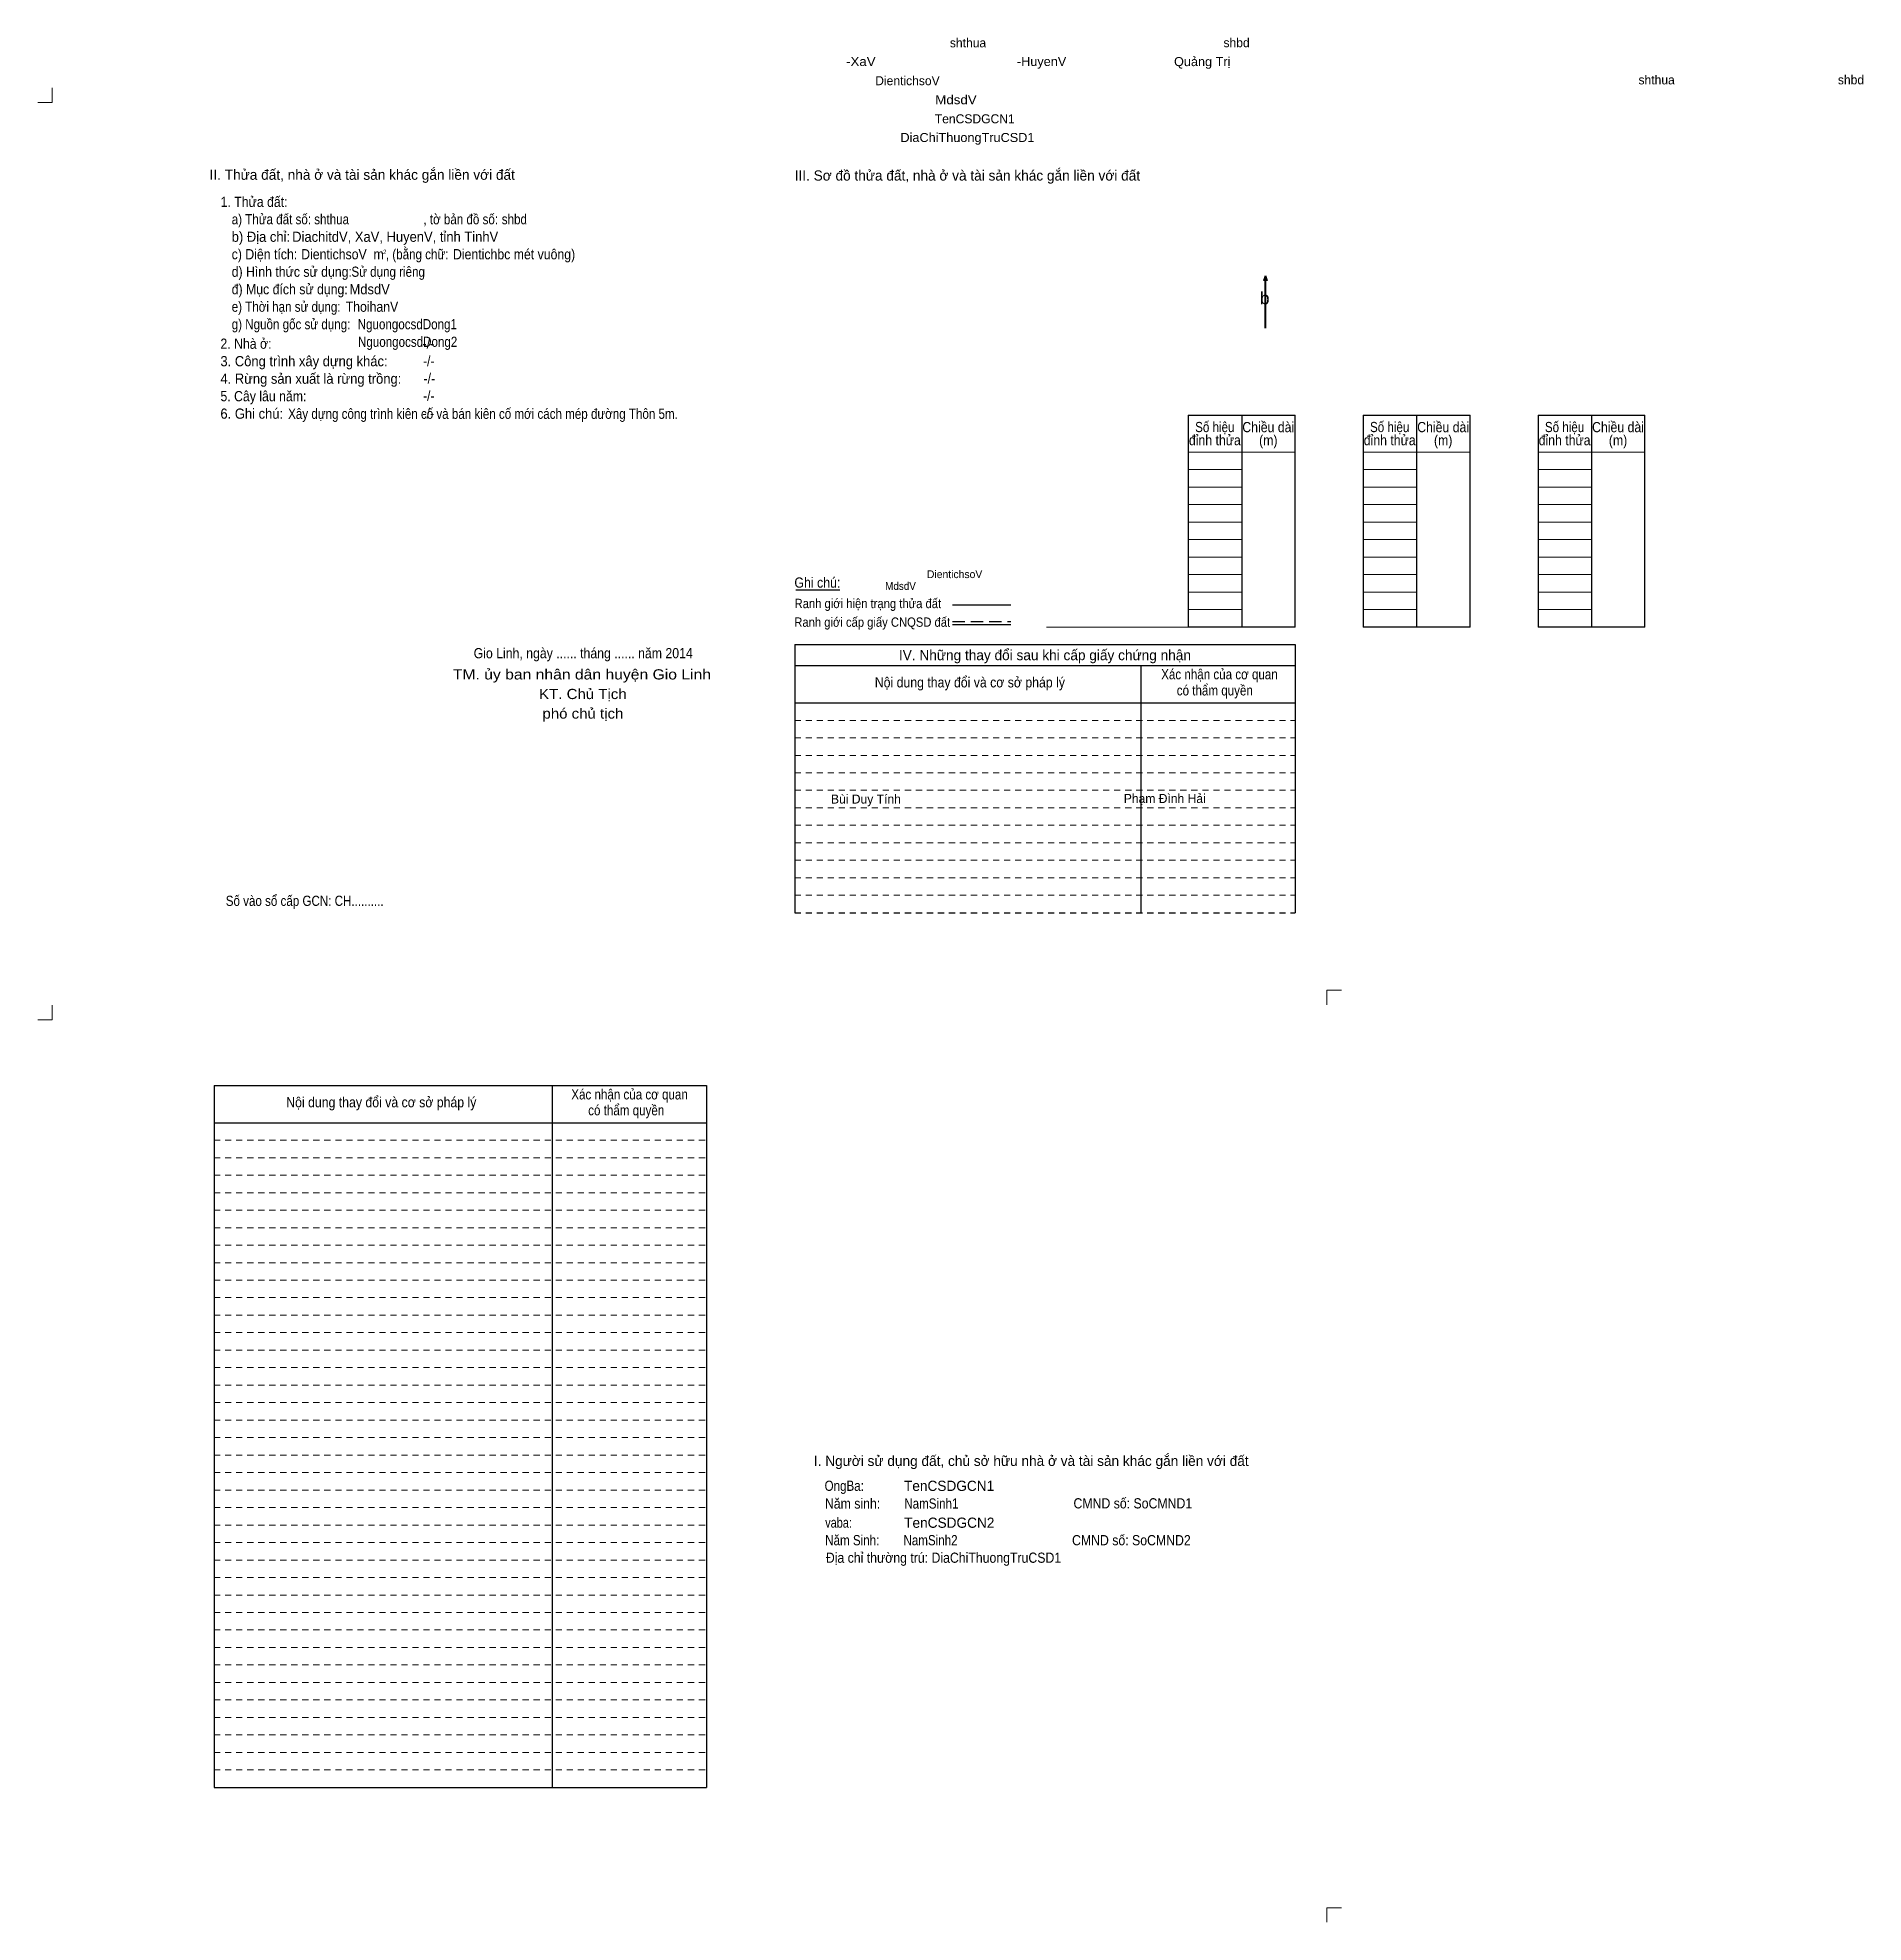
# Model space of a CAD drawing. Header units: metres. Extents: x 1377 to 2003, y 646 to 1292.
import ezdxf
from ezdxf.enums import TextEntityAlignment as Align

# ---------------------------------------------------------------- set-up
doc = ezdxf.new("R2010")
doc.units = ezdxf.units.M
doc.header["$LTSCALE"] = 1.4
doc.linetypes.add('MEDIUM_DASHED', pattern=[4.5, 3, -1.5])
doc.linetypes.add('SHORT_DASHED', pattern=[2.7, 1.5, -1.2])
doc.layers.add('2', color=7, linetype='Continuous', lineweight=13)
doc.layers.add('3', color=7, linetype='Continuous', lineweight=13)
doc.layers.add('6', color=7, linetype='Continuous')

msp = doc.modelspace()

# ---------------------------------------------------------------- linework, layer by layer
at = {"layer": '2'}
for points in [[(1381.72, 1274.9), (1381.72, 1269.9), (1376.72, 1269.9)], [(1824.01, 965.32), (1819.01, 965.32), (1819.01, 960.32)], [(1381.72, 960.15), (1381.72, 955.15), (1376.72, 955.15)], [(1824.01, 650.57), (1819.01, 650.57), (1819.01, 645.57)]]:
    msp.add_lwpolyline(points, dxfattribs=at)
at = {"layer": '3', "lineweight": 40}
msp.add_line((1797.97, 1192.43), (1797.97, 1208.81), dxfattribs=at)
at = {"layer": '3', "lineweight": 25}
for p, q in [((1771.5, 1162.6), (1771.5, 1089.9)), ((1771.5, 1162.6), (1808.18, 1162.6)), ((1789.84, 1162.6), (1789.84, 1089.9)), ((1808.18, 1089.9), (1808.18, 1162.6)), ((1831.5, 1162.6), (1831.5, 1089.9)), ((1831.5, 1162.6), (1868.18, 1162.6)), ((1849.84, 1162.6), (1849.84, 1089.9)), ((1868.18, 1089.9), (1868.18, 1162.6)), ((1891.5, 1162.6), (1891.5, 1089.9)), ((1891.5, 1162.6), (1928.18, 1162.6)), ((1909.84, 1162.6), (1909.84, 1089.9)), ((1928.18, 1089.9), (1928.18, 1162.6)), ((1636.89, 1102.67), (1651.97, 1102.67)), ((1690.59, 1097.51), (1710.59, 1097.51)), ((1690.59, 1090.82), (1710.59, 1090.82)), ((1808.18, 1089.9), (1771.5, 1089.9)), ((1868.18, 1089.9), (1831.5, 1089.9)), ((1928.18, 1089.9), (1891.5, 1089.9)), ((1636.46, 1083.87), (1808.18, 1083.87)), ((1636.46, 1083.87), (1636.46, 991.89)), ((1808.18, 1083.87), (1808.18, 991.89)), ((1636.46, 1076.69), (1808.18, 1076.69)), ((1755.2, 1076.69), (1755.2, 991.89)), ((1636.46, 1063.89), (1808.18, 1063.89)), ((1437.27, 932.65), (1437.27, 691.85)), ((1437.27, 932.65), (1606.24, 932.65)), ((1553.26, 932.65), (1553.26, 691.85)), ((1606.24, 932.65), (1606.24, 691.85)), ((1437.27, 919.85), (1606.24, 919.85)), ((1437.27, 691.85), (1606.24, 691.85))]:
    msp.add_line(p, q, dxfattribs=at)
at = {"layer": '3'}
for p, q in [((1771.5, 1149.9), (1808.18, 1149.9)), ((1831.5, 1149.9), (1868.18, 1149.9)), ((1891.5, 1149.9), (1928.18, 1149.9)), ((1771.5, 1143.9), (1789.84, 1143.9)), ((1771.5, 1137.9), (1789.84, 1137.9)), ((1831.5, 1143.9), (1849.84, 1143.9)), ((1831.5, 1137.9), (1849.84, 1137.9)), ((1891.5, 1143.9), (1909.84, 1143.9)), ((1891.5, 1137.9), (1909.84, 1137.9)), ((1771.5, 1131.9), (1789.84, 1131.9)), ((1831.5, 1131.9), (1849.84, 1131.9)), ((1891.5, 1131.9), (1909.84, 1131.9)), ((1771.5, 1125.9), (1789.84, 1125.9)), ((1831.5, 1125.9), (1849.84, 1125.9)), ((1891.5, 1125.9), (1909.84, 1125.9)), ((1771.5, 1119.9), (1789.84, 1119.9)), ((1831.5, 1119.9), (1849.84, 1119.9)), ((1891.5, 1119.9), (1909.84, 1119.9)), ((1771.5, 1113.9), (1789.84, 1113.9)), ((1831.5, 1113.9), (1849.84, 1113.9)), ((1891.5, 1113.9), (1909.84, 1113.9)), ((1771.5, 1107.9), (1789.84, 1107.9)), ((1831.5, 1107.9), (1849.84, 1107.9)), ((1891.5, 1107.9), (1909.84, 1107.9)), ((1771.5, 1101.9), (1789.84, 1101.9)), ((1831.5, 1101.9), (1849.84, 1101.9)), ((1891.5, 1101.9), (1909.84, 1101.9)), ((1771.5, 1095.9), (1789.84, 1095.9)), ((1831.5, 1095.9), (1849.84, 1095.9)), ((1891.5, 1095.9), (1909.84, 1095.9)), ((1808.18, 1089.9), (1722.84, 1089.9))]:
    msp.add_line(p, q, dxfattribs=at)
at = {"layer": '3', "linetype": 'MEDIUM_DASHED', "lineweight": 25}
msp.add_line((1690.59, 1091.82), (1710.59, 1091.82), dxfattribs=at)
at = {"layer": '3', "linetype": 'SHORT_DASHED'}
for p, q in [((1636.46, 1057.89), (1808.18, 1057.89)), ((1636.46, 1051.89), (1808.18, 1051.89)), ((1636.46, 1045.89), (1808.18, 1045.89)), ((1636.46, 1039.89), (1808.18, 1039.89)), ((1636.46, 1033.89), (1808.18, 1033.89)), ((1636.46, 1027.89), (1808.18, 1027.89)), ((1636.46, 1021.89), (1808.18, 1021.89)), ((1636.46, 1015.89), (1808.18, 1015.89)), ((1636.46, 1009.89), (1808.18, 1009.89)), ((1636.46, 1003.89), (1808.18, 1003.89)), ((1636.46, 997.89), (1808.18, 997.89)), ((1437.27, 913.85), (1606.24, 913.85)), ((1437.27, 907.85), (1606.24, 907.85)), ((1437.27, 907.85), (1606.24, 907.85)), ((1437.27, 901.85), (1606.24, 901.85)), ((1437.27, 895.85), (1606.24, 895.85)), ((1437.27, 889.85), (1606.24, 889.85)), ((1437.27, 883.85), (1606.24, 883.85)), ((1437.27, 877.85), (1606.24, 877.85)), ((1437.27, 871.85), (1606.24, 871.85)), ((1437.27, 865.85), (1606.24, 865.85)), ((1437.27, 859.85), (1606.24, 859.85)), ((1437.27, 853.85), (1606.24, 853.85)), ((1437.27, 847.85), (1606.24, 847.85)), ((1437.27, 841.85), (1606.24, 841.85)), ((1437.27, 835.85), (1606.24, 835.85)), ((1437.27, 829.85), (1606.24, 829.85)), ((1437.27, 823.85), (1606.24, 823.85)), ((1437.27, 817.85), (1606.24, 817.85)), ((1437.27, 811.85), (1606.24, 811.85)), ((1437.27, 805.85), (1606.24, 805.85)), ((1437.27, 799.85), (1606.24, 799.85)), ((1437.27, 793.85), (1606.24, 793.85)), ((1437.27, 787.85), (1606.24, 787.85)), ((1437.27, 781.85), (1606.24, 781.85)), ((1437.27, 775.85), (1606.24, 775.85)), ((1437.27, 769.85), (1606.24, 769.85)), ((1437.27, 763.85), (1606.24, 763.85)), ((1437.27, 757.85), (1606.24, 757.85)), ((1437.27, 751.85), (1606.24, 751.85)), ((1437.27, 745.85), (1606.24, 745.85)), ((1437.27, 739.85), (1606.24, 739.85)), ((1437.27, 733.85), (1606.24, 733.85)), ((1437.27, 727.85), (1606.24, 727.85)), ((1437.27, 721.85), (1606.24, 721.85)), ((1437.27, 715.85), (1606.24, 715.85)), ((1437.27, 709.85), (1606.24, 709.85)), ((1437.27, 703.85), (1606.24, 703.85)), ((1437.27, 697.85), (1606.24, 697.85))]:
    msp.add_line(p, q, dxfattribs=at)
at = {"layer": '3', "linetype": 'SHORT_DASHED', "lineweight": 25}
msp.add_line((1636.46, 991.89), (1808.18, 991.89), dxfattribs=at)
at = {"layer": '3', "lineweight": 25}
for points in [[(1797.42, 1208.81), (1797.97, 1210.53), (1798.51, 1208.81)], [(1797.44, 1208.82), (1797.97, 1210.5), (1798.5, 1208.82)], [(1797.46, 1208.83), (1797.97, 1210.45), (1798.47, 1208.83)], [(1797.47, 1208.84), (1797.97, 1210.42), (1798.46, 1208.84)], [(1797.48, 1208.85), (1797.97, 1210.38), (1798.45, 1208.85)], [(1797.5, 1208.86), (1797.97, 1210.34), (1798.43, 1208.86)], [(1797.52, 1208.88), (1797.97, 1210.3), (1798.41, 1208.88)], [(1797.54, 1208.89), (1797.97, 1210.27), (1798.39, 1208.89)], [(1797.55, 1208.9), (1797.97, 1210.22), (1798.38, 1208.9)], [(1797.56, 1208.91), (1797.97, 1210.19), (1798.37, 1208.91)], [(1797.59, 1208.92), (1797.97, 1210.15), (1798.35, 1208.92)], [(1797.6, 1208.93), (1797.97, 1210.11), (1798.33, 1208.93)], [(1797.61, 1208.94), (1797.97, 1210.07), (1798.32, 1208.94)], [(1797.63, 1208.96), (1797.97, 1210.04), (1798.3, 1208.96)], [(1797.64, 1208.97), (1797.97, 1209.99), (1798.29, 1208.97)], [(1797.65, 1208.98), (1797.97, 1209.96), (1798.28, 1208.98)], [(1797.68, 1208.99), (1797.97, 1209.91), (1798.25, 1208.99)], [(1797.69, 1209), (1797.97, 1209.88), (1798.24, 1209)], [(1797.71, 1209.01), (1797.97, 1209.84), (1798.22, 1209.01)], [(1797.72, 1209.02), (1797.97, 1209.8), (1798.21, 1209.02)], [(1797.73, 1209.04), (1797.97, 1209.76), (1798.2, 1209.04)], [(1797.76, 1209.05), (1797.97, 1209.73), (1798.17, 1209.05)], [(1797.77, 1209.06), (1797.97, 1209.68), (1798.16, 1209.06)], [(1797.78, 1209.07), (1797.97, 1209.65), (1798.15, 1209.07)], [(1797.8, 1209.08), (1797.97, 1209.61), (1798.13, 1209.08)], [(1797.82, 1209.09), (1797.97, 1209.57), (1798.12, 1209.09)], [(1797.83, 1209.11), (1797.97, 1209.53), (1798.1, 1209.11)], [(1797.85, 1209.12), (1797.97, 1209.5), (1798.08, 1209.12)], [(1797.86, 1209.13), (1797.97, 1209.45), (1798.07, 1209.13)], [(1797.87, 1209.14), (1797.97, 1209.42), (1798.06, 1209.14)], [(1797.9, 1209.15), (1797.97, 1209.38), (1798.03, 1209.15)], [(1797.91, 1209.16), (1797.97, 1209.34), (1798.02, 1209.16)], [(1797.93, 1209.17), (1797.97, 1209.3), (1798, 1209.17)], [(1797.94, 1209.19), (1797.97, 1209.27), (1797.99, 1209.19)], [(1797.95, 1209.2), (1797.97, 1209.22), (1797.98, 1209.2)]]:
    msp.add_lwpolyline(points, close=True, dxfattribs=at)

# ---------------------------------------------------------------- texts
at = {"layer": '3'}
for s, p in [('II. Thửa đất, nhà ở và tài sản khác gắn liền với đất', (1435.69, 1243.33)), ('III. Sơ đồ thửa đất, nhà ở và tài sản khác gắn liền với đất', (1636.46, 1243.06))]:
    msp.add_text(s, height=3.5, dxfattribs=at).set_placement(p)
for s, height, width, p in [('1. Thửa đất:', 3.5, 0.9, (1439.49, 1234.02)), ('a) Thửa đất số:', 3.5, 0.85, (1443.29, 1228.05)), (', tờ bản đồ số:', 3.5, 0.85, (1509.06, 1228.05)), ('b) Địa chỉ:', 3.5, 0.95, (1443.29, 1222.05)), ('c) Diện tích:', 3.5, 0.9, (1443.29, 1216.05)), ('m', 3.5, 0.9, (1491.94, 1216.05)), ('2', 1.5, 0.8, (1495.24, 1217.87)), (', (bằng chữ:', 3.5, 0.85, (1496.19, 1216.05)), ('d) Hình thức sử dụng:', 3.5, 0.9, (1443.29, 1210.05)), ('Sử dụng riêng', 3.5, 0.85, (1484.37, 1210.05)), ('đ) Mục đích sử dụng:', 3.5, 0.9, (1443.29, 1204.05)), ('b', 4.26, 1.05, (1796.05, 1200.61)), ('e) Thời hạn sử dụng:', 3.5, 0.85, (1443.29, 1198.05)), ('g) Nguồn gốc sử dụng:', 3.5, 0.85, (1443.29, 1192.05)), ('3. Công trình xây dựng khác:', 3.5, 0.95, (1439.42, 1179.36)), ('2. Nhà ở:', 3.5, 0.9, (1439.42, 1185.36)), ('-/-', 3.5, 0.9, (1508.79, 1185.43)), ('-/-', 3.5, 0.9, (1508.91, 1179.43)), ('4. Rừng sản xuất là rừng trồng:', 3.5, 0.95, (1439.42, 1173.36)), ('-/-', 3.5, 0.9, (1509.1, 1173.43)), ('5. Cây lâu năm:', 3.5, 0.9, (1439.42, 1167.36)), ('-/-', 3.5, 0.9, (1508.91, 1167.45)), ('6. Ghi chú:', 3.5, 0.95, (1439.42, 1161.36)), ('-/-', 3.5, 0.9, (1508.76, 1161.44)), ('Ranh giới hiện trạng thửa đất', 3.2, 0.9, (1636.42, 1096.39)), ('Ranh giới cấp giấy CNQSD đất', 3.2, 0.9, (1636.32, 1089.99)), ('Xác nhận của cơ quan', 3.5, 0.85, (1762.2, 1071.96)), ('Số vào sổ cấp GCN: CH..........', 3.5, 0.85, (1441.25, 994.24)), ('Xác nhận của cơ quan', 3.5, 0.85, (1559.8, 927.85))]:
    msp.add_text(s, height=height, dxfattribs=dict(at, width=width)).set_placement(p)
for s, height, width, p in [('Số hiệu', 3.5, 0.85, (1780.6, 1156.77)), ('Chiều dài', 3.5, 0.9, (1798.94, 1156.74)), ('Số hiệu', 3.5, 0.85, (1840.6, 1156.77)), ('Chiều dài', 3.5, 0.9, (1858.94, 1156.74)), ('Số hiệu', 3.5, 0.85, (1900.6, 1156.77)), ('Chiều dài', 3.5, 0.9, (1918.94, 1156.74)), ('đỉnh thửa', 3.5, 0.9, (1780.61, 1152.27)), ('(m)', 3.5, 0.9, (1798.95, 1152.24)), ('đỉnh thửa', 3.5, 0.9, (1840.61, 1152.27)), ('(m)', 3.5, 0.9, (1858.95, 1152.24)), ('đỉnh thửa', 3.5, 0.9, (1900.61, 1152.27)), ('(m)', 3.5, 0.9, (1918.95, 1152.24)), ('Ghi chú:', 3.52, 0.9, (1644.24, 1103.4)), ('Gio Linh, ngày ...... tháng ...... năm 2014', 3.5, 0.9, (1563.89, 1079.19)), ('TM. ủy ban nhân dân huyện Gio Linh', 3.5, 1.15, (1563.45, 1071.92)), ('Nội dung thay đổi và cơ sở pháp lý', 3.5, 0.9, (1696.56, 1069.19)), ('KT. Chủ Tịch', 3.5, 1.1, (1563.79, 1065.19)), ('có thẩm quyền', 3.5, 0.85, (1780.6, 1066.44)), ('phó chủ tịch', 3.5, 1.1, (1563.79, 1058.49)), ('Nội dung thay đổi và cơ sở pháp lý', 3.5, 0.9, (1494.62, 925.15)), ('có thẩm quyền', 3.5, 0.85, (1578.65, 922.4))]:
    msp.add_text(s, height=height, dxfattribs=dict(at, width=width)).set_placement(p, align=Align.CENTER)
for s, p in [('IV. Những thay đổi sau khi cấp giấy chứng nhận', (1722.32, 1078.53)), ('I. Người sử dụng đất, chủ sở hữu nhà ở và tài sản khác gắn liền với đất', (1717.62, 802.11))]:
    msp.add_text(s, height=3.5, dxfattribs=at).set_placement(p, align=Align.CENTER)
at = {"layer": '6'}
for s, height, p in [('shthua', 3.1, (1689.7, 1288.77)), ('shbd', 3.1, (1783.57, 1288.81)), ('DientichsoV', 3.1, (1664.08, 1275.77)), ('shthua', 3.1, (1925.97, 1276.06)), ('shbd', 3.1, (1994.38, 1276.08)), ('TenCSDGCN1', 3.1, (1684.53, 1262.7)), ('Bùi Duy Tính', 3.1, (1648.91, 1029.35)), ('Phạm Đình Hải', 3.1, (1749.38, 1029.54)), ('TenCSDGCN1', 3.5, (1673.95, 793.55)), ('TenCSDGCN2', 3.5, (1674.02, 780.9))]:
    msp.add_text(s, height=height, dxfattribs=at).set_placement(p)
for s, height, width, p in [('-XaV', 3.1, 1.1, (1654.08, 1282.36)), ('-HuyenV', 3.1, 1.05, (1712.7, 1282.38)), ('Quảng Trị', 3.1, 1.05, (1766.6, 1282.33)), ('MdsdV', 3.1, 1.1, (1684.69, 1269.24)), ('DiaChiThuongTruCSD1', 3.1, 1.05, (1672.74, 1256.29)), ('shthua', 3.5, 0.85, (1471.6, 1228.05)), ('shbd', 3.5, 0.85, (1535.96, 1228.05)), ('DiachitdV, XaV, HuyenV, tỉnh TinhV', 3.5, 0.95, (1464.04, 1222.05)), ('Dientichbc mét vuông)', 3.5, 0.9, (1519.22, 1216.05)), ('MdsdV', 3.5, 0.95, (1483.7, 1204.05)), ('ThoihanV', 3.5, 0.9, (1482.4, 1198.05)), ('NguongocsdDong1', 3.5, 0.85, (1486.51, 1192.05)), ('NguongocsdDong2', 3.5, 0.85, (1486.62, 1186.02)), ('Xây dựng công trình kiên cố và bán kiên cố mới cách mép đường Thôn 5m.', 3.5, 0.85, (1462.65, 1161.32)), ('MdsdV', 2.662, 0.95, (1667.5, 1102.66)), ('OngBa:', 3.5, 0.85, (1646.71, 793.57)), ('Năm sinh:', 3.5, 0.9, (1646.83, 787.48)), ('NamSinh1', 3.5, 0.85, (1674.05, 787.49)), ('CMND số: SoCMND1', 3.5, 0.9, (1732.11, 787.55)), ('vaba:', 3.5, 0.8, (1646.92, 780.94)), ('Năm Sinh:', 3.5, 0.85, (1646.92, 774.9)), ('NamSinh2', 3.5, 0.85, (1673.77, 774.9)), ('CMND số: SoCMND2', 3.5, 0.9, (1731.61, 774.9)), ('Địa chỉ thường trú: DiaChiThuongTruCSD1', 3.5, 0.9, (1647.14, 768.9))]:
    msp.add_text(s, height=height, dxfattribs=dict(at, width=width)).set_placement(p)
at = {"layer": '6', "width": 0.9}
msp.add_text('DientichsoV', height=3.5, dxfattribs=at).set_placement((1478.37, 1216.05), align=Align.CENTER)
at = {"layer": '6'}
msp.add_text('DientichsoV', height=2.662, dxfattribs=at).set_placement((1691.32, 1106.69), align=Align.CENTER)

doc.saveas('drawing.dxf')
